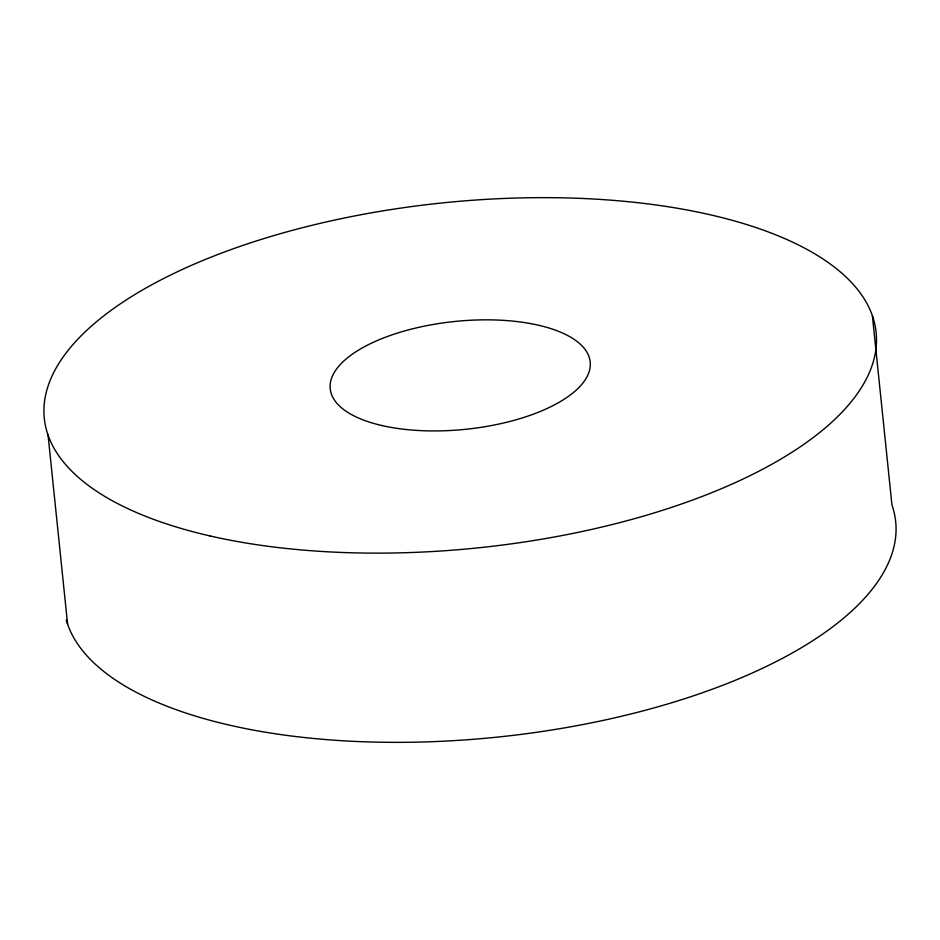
<?xml version="1.0" encoding="UTF-8"?>
<svg xmlns="http://www.w3.org/2000/svg" width="940" height="940" viewBox="0 0 940 940"><rect width="100%" height="100%" fill="white"/><g stroke="black" fill="none" stroke-linecap="round" stroke-linejoin="round"><path stroke-width="1.41" d="M872.391 315.781L891.954 505.003A418.112 173.383 -5.9 0 1 532.921 732.8A418.112 173.383 -5.9 0 1 66.27 619.989M48.046 434.997L67.609 624.219M210.008 535.941A418.112 173.383 -5.9 0 0 873.448 361.16A418.112 173.383 -5.9 0 0 297.204 229.066A418.112 173.383 -5.9 0 0 210.008 535.941M382.028 425.562A130.66 54.179 -5.9 0 0 589.356 370.936A130.66 54.179 -5.9 0 0 409.276 329.658A130.66 54.179 -5.9 0 0 382.028 425.562"/></g></svg>
